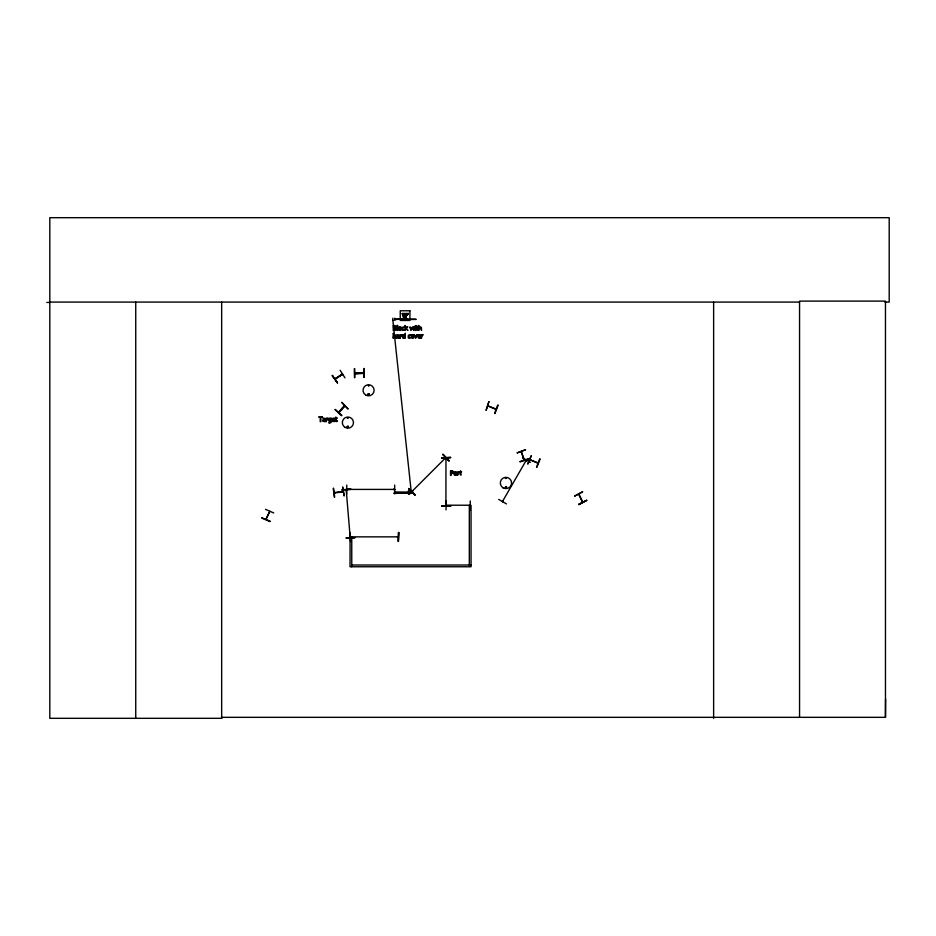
<?xml version="1.0" encoding="UTF-8"?>
<svg xmlns="http://www.w3.org/2000/svg" width="936" height="936" viewBox="0 0 936 936"><rect width="100%" height="100%" fill="white"/><g stroke="black" fill="none" stroke-linecap="round" stroke-linejoin="round"><path stroke-width="1.4" d="M884.824 302.082L889.2 302.082L889.2 217.69L49.819 217.69L49.819 718.31L221.785 718.31L221.668 717.327L885.468 717.327L885.596 699.227M469.31 565.016L469.31 505.381L471.042 505.381L471.042 566.76L350.017 566.76L350.111 536.644L350.544 537.58M526.687 460.255L526.254 460.992M335.123 379.162L342.576 374.224L341.827 374.716M350.111 536.737L350.146 537.521M445.875 458.71L445.969 457.903L445.922 505.615M347.42 417.947L348.379 417.819L347.478 418.193M347.045 426.769C349.596 424.441 347.911 429.004 347.209 427.167M347.326 426.617L348.332 427.202L347.642 426.313M369.182 394.477C367.579 396.314 368.293 392.664 369.088 394.337M505.51 478.436L506.423 478.331L505.51 478.214M506.528 487.305C505.452 485.117 505.194 488.826 506.399 487.422M523.926 459.985L521.352 451.608M265.964 519.246L269.837 511.302L265.988 519.281M338.493 412.273L339.522 411.758M344.764 406.142C330.104 423.13 346.027 402.679 344.249 406.598M502.445 501.544L503.194 501.041M502.843 500.76L502.714 501.696M496.021 409.477L487.82 405.873M494.606 413.455L497.718 405.066M494.922 413.583L498.139 405.23M527.647 463.835L531.285 455.656L528.009 463.987M537.931 463.285L529.94 459.67M536.527 467.263L539.744 458.921M536.831 467.392L540.095 459.061M334.246 492.547L335.345 492.827M342.143 491.611L342.997 491.915M369.322 394.91C368.69 391.517 366.877 396.478 369.147 395.05M395.355 492.769L395.401 491.985L410.272 492.09L410.272 492.874L394.29 493.155M270.2 521.188L261.928 517.784M273.71 512.951L265.531 509.336M578.694 494.337L582.438 502.222M354.838 373.019L355.996 373.511M362.758 373.253C368.842 371.077 340.844 375.488 363.601 373.23M394.664 489.762L393.693 489.411L394.688 489.411M498.689 499.403L506.435 503.884M522.639 457.926L530.443 462.29M502.889 500.76L502.492 501.462L526.383 460.056L525.938 460.84M503.17 500.947L502.843 501.556M338.551 412.203L344.53 405.803M412.741 491.178L412.156 491.786M445.126 458.195L445.758 457.692M355.013 372.961L363.589 372.785M346.8 489.411L394.594 489.411L393.693 489.411M347.665 489.376L346.975 489.317M350.415 536.855L398.315 536.855M351.292 537.182L350.45 537.205M405.896 316.181L408.353 313.49L402.269 313.49L403.627 317.971L406.306 317.596L406.306 313.49M341.874 415.432L335.252 409.418M443.032 454.299L449.046 460.933L442.997 454.334M412.519 490.909L411.957 491.494L445.688 457.751L445.126 458.324M403.627 317.971L405.311 316.345M405.522 316.181L408.353 313.49L406.318 314.566M408.353 313.49L406.306 315.362L404.317 315.362L404.317 313.49M529.729 459.681L538.071 462.852M446.285 458.804L446.285 457.903M368.456 385.222L368.702 386.123L368.573 385.211M368.012 393.904L368.784 393.693M506.376 487.902C507.511 484.637 503.463 488.03 506.142 487.925M336.024 378.565L334.948 378.904M342.635 374.306L335.029 378.846L342.284 374.002M337.498 382.765L332.186 375.558L337.451 382.801M344.963 377.828L340.131 370.293M487.902 405.908L495.998 408.985M574.739 495.998L582.648 491.798L574.762 496.057M578.623 504.258L586.696 500.397M334.421 492.476L343.009 491.47M517.198 452.802L525.611 449.725L517.234 452.919M521.293 451.784L524.347 459.845M528.477 458.722L519.995 461.565M520.088 461.881L528.618 459.155M394.501 489.774L393.787 489.411M398.128 537.205L397.414 536.855M333.239 488.323L334.339 497.203M342.623 487.2L344.167 496.021L342.74 487.188M334.445 492.933L343.184 491.891M341.921 489.785L350.836 489.037M341.956 490.16L350.871 489.364M354.849 537.685L345.899 538.013L354.849 537.72M354.802 377.641L354.744 368.702M354.861 373.37L363.788 373.136M363.776 373.405L354.966 373.359M446.226 500.924L446.027 509.863M470.235 500.924L470.27 509.863M469.743 505.241L446.683 505.194M450.59 457.411L441.652 457.926L450.59 457.376M441.652 457.868L450.602 457.809M346.765 485.094L346.694 494.044M394.664 485.094L394.781 494.032M347.701 489.715L346.823 489.774M450.602 506.224L441.652 505.826L450.602 506.271M441.652 505.885L450.602 505.896M398.783 532.525L398.338 541.476L398.748 532.525M350.509 536.855L351.316 536.843M350.45 541.476L350.263 532.537M46.8 302.433L49.819 302.422M49.819 302.082L799.555 302.082M404.317 313.993L406.306 313.993M406.306 316.228L404.317 316.228L404.247 317.971L402.269 313.49L404.317 317.596L406.306 317.596M394.816 319.047L415.935 319.211M403.568 318.954L407.043 318.954M402.269 319.433L415.935 319.457M394.816 319.562L402.269 319.047M403.568 319.585L407.043 319.585M350.017 536.936L351.749 536.936L351.772 566.76M351.772 565.016L471.042 565.016M408.494 490.827L409.406 490.838M408.424 490.955L409.477 490.967M408.459 491.575L409.441 491.587M408.505 491.997L409.383 492.008M408.576 493.354L409.558 493.366M408.541 493.974L409.582 493.986M408.611 494.103L409.523 494.103M578.951 494.079L582.718 501.988M412.858 334.655L412.179 334.655A1.416 1.416 0 0 0 411.36 335.111L411.161 337.592L412.858 338.329A1.404 1.404 0 0 0 413.665 337.873L413.665 335.111M261.799 518.088L270.024 521.598M346.25 490.71L346.683 490.055M346.355 490.897L346.226 489.926L350.181 537.545M335.018 409.664L341.57 415.76M442.728 454.603L449.093 460.898M408.728 488.615L415.139 494.851M332.455 375.371L337.393 382.824M410.413 492.769L411.384 493.155L392.827 320.089M333.614 488.276L334.667 497.156M354.288 368.714L354.475 377.653M398.35 532.525L398.408 541.476M885.468 717.327L885.468 301.111L799.555 301.111L799.555 717.327M713.63 302.082L713.63 718.31M394.816 318.181L394.816 320.416M392.827 318.181L392.827 320.416M221.656 302.082L221.656 718.31M135.743 302.082L135.743 718.31M412.682 334.655A1.416 1.416 0 0 1 413.501 335.123M402.41 328.349C402.129 330.689 406.61 329.764 402.761 330.385A1.369 1.369 0 0 1 402.047 329.788L402.234 327.272L404.481 327.062L402.41 328.349M408.576 336.2C408.295 338.54 412.764 337.603 408.915 338.235A1.369 1.369 0 0 1 408.201 337.639L408.4 335.123L410.635 334.912L408.576 336.2M331.356 421.282L330.736 422.791L328.723 422.873C334.456 421.27 324.85 421.949 329.589 418.076A1.591 1.591 0 0 1 330.759 418.298L331.356 418.146L331.356 421.282M401.415 328.653L400.982 330.034A1.404 1.404 0 0 1 400.175 330.49L398.479 329.741L398.677 327.272A1.416 1.416 0 0 1 399.485 326.804L400.175 326.804A1.392 1.392 0 0 1 400.982 327.272L401.415 328.653M456.99 473.593L456.557 474.973A1.404 1.404 0 0 1 455.75 475.43L454.054 474.692L454.252 472.212A1.416 1.416 0 0 1 455.071 471.756L455.75 471.756A1.392 1.392 0 0 1 456.557 472.212L456.99 473.593M331.999 419.527L332.701 421.504L334.971 421.469L332.596 420.264L335.029 419.971L334.433 418.263L332.947 418.17L331.999 419.527M402.34 336.082L402.866 338.095L405.288 338.27L405.288 333.333L404.691 334.866A1.615 1.615 0 0 0 403.51 334.655A1.392 1.392 0 0 0 402.761 335.123L402.34 336.082M417.725 336.106L418.427 338.083L420.697 338.048L418.322 336.843L420.767 336.55L420.159 334.842L418.673 334.749L417.725 336.106M395.776 328.992L393.857 329.881L393.857 328.138L395.776 328.992M453.515 472.072L452.837 473.323L451.164 473.604L451.164 475.371L450.532 475.371L450.532 470.644L452.72 470.808L453.515 472.072M396.431 328.969L395.659 330.221L393.225 330.42L393.225 325.693C397.168 324.745 395.238 327.577 396.431 328.969M398.923 328.056C399.356 333.544 402.293 325.201 398.923 328.056M411.606 335.895C412.039 341.383 414.987 333.052 411.606 335.895M454.498 472.996C454.931 478.483 457.88 470.153 454.498 472.996M402.995 335.93C403.416 341.207 405.978 332.994 402.995 335.93M322.663 420.322L322.616 420.662A1.217 1.217 0 0 0 322.803 421.305L325.447 421.691L325.225 418.486L322.908 418.216L324.85 419.351L322.663 420.322M396.595 336.901L396.56 337.241A1.217 1.217 0 0 0 396.735 337.884L399.38 338.27L399.157 335.065L396.841 334.795L398.783 335.93L396.595 336.901M329.062 419.316C329.53 424.324 332.011 416.485 329.062 419.316M323.271 420.381L324.184 421.2L324.85 419.831L323.271 420.381M397.215 336.96L398.116 337.791L398.783 336.41L397.215 336.96M452.86 472.083L451.164 473.066L451.164 471.182L452.86 472.083M395.554 326.851L393.857 327.612L393.857 326.231L395.554 326.851M413.993 326.875L413.396 329.624L412.53 326.875L411.196 329.624L409.956 326.875L410.857 330.42L412.273 327.694L413.689 330.42L414.589 326.875L413.993 326.875M332.666 419.117C334.912 421.294 334.503 417.093 332.666 419.117M418.392 335.708C420.638 337.873 420.229 333.672 418.392 335.708M416.871 334.725L415.912 337.463L414.297 334.725L415.619 338.27L417.491 334.725L416.871 334.725M488.908 401.673L486.147 410.19L488.908 401.673M341.769 402.421L347.981 408.892L341.769 402.421M407.02 326.875L405.616 328.372L405.019 325.482L405.019 330.42L405.85 328.711L407.956 330.42L406.306 328.36L407.768 326.875L407.02 326.875M408.821 488.522L414.835 495.156L408.821 488.522M401.029 335.568L400.21 338.27L400.21 334.725L402.094 334.737L401.029 335.568M422.183 335.568L421.364 338.27L421.364 334.725L423.248 334.737L422.183 335.568M327.097 418.989L326.278 421.691L326.278 418.146L328.162 418.158L327.097 418.989M458.418 472.668L457.599 475.371L457.599 471.826L459.985 471.826L460.582 470.808L460.582 471.826L461.67 471.826L460.582 472.317C462.22 476.658 459.787 475.816 459.576 471.826L458.418 472.668M394.044 334.901L393.178 333.333L393.178 338.27L393.775 335.615L394.7 335.193L395.963 338.27L395.799 335.158L394.044 334.901M419.632 327.062L418.778 325.482L418.778 330.42L419.375 327.775L420.287 327.343L421.563 330.42L421.387 327.319L419.632 327.062M586.661 500.339L578.787 504.598L586.661 500.339M418.298 329.858L417.316 329.741L417.234 327.378L418.334 326.875L416.637 325.857C415.958 326.722 416.403 332.011 418.334 329.858M337.334 421.118L336.422 421.106L336.27 418.638L337.37 418.146L335.673 417.117C334.994 417.982 335.439 423.283 337.37 421.118M364.186 368.503L363.87 377.454L364.186 368.503M409.933 310.775L400.245 310.775L400.245 320.463L409.933 320.463L409.933 310.775M397.613 325.482L397.016 325.482L397.016 330.42L397.613 330.42L397.613 325.482M415.76 325.67L415.081 326.278L415.76 325.67M415.724 326.875L415.128 326.875L415.128 330.42L415.724 330.42L415.724 326.875M322.44 416.965L318.638 416.965L320.229 417.514L320.229 421.691L320.849 421.691L320.849 417.514L322.44 416.965M411.583 492.769L394.091 493.155L411.583 492.769M365.8 395.097A5.546 5.546 0 0 0 374.119 390.3A5.546 5.546 0 0 0 365.8 385.492A5.546 5.546 0 0 0 365.8 395.097M345.115 427.424A5.581 5.581 0 0 0 353.492 422.592A5.581 5.581 0 0 0 345.115 417.76A5.581 5.581 0 0 0 345.115 427.424M503.112 487.867A5.663 5.663 0 0 0 511.594 482.964A5.663 5.663 0 0 0 503.112 478.074A5.663 5.663 0 0 0 503.112 487.867"/></g></svg>
